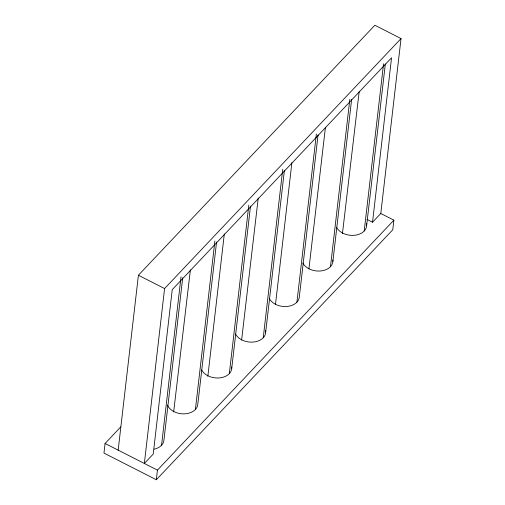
<?xml version="1.0" encoding="UTF-8"?>
<svg xmlns="http://www.w3.org/2000/svg" width="505" height="505" viewBox="0 0 505 505"><rect width="100%" height="100%" fill="white"/><g stroke="black" fill="none" stroke-linecap="round" stroke-linejoin="round"><path stroke-width="0.76" d="M120.771 426.895L105.078 443.485L103.967 453.092L156.329 479.75L392.77 229.762L393.887 220.155L380.795 213.489L401.033 38.576L374.855 25.25L138.408 275.238L118.17 450.144M401.033 38.576L164.586 288.563L144.348 463.476L153.217 454.102L172.243 289.643L391.558 57.766L372.532 222.225L367.021 219.416M156.329 479.75L157.44 470.136L393.887 220.155M161.543 445.296L181.036 276.822M182.715 277.8L163.948 440A15.567 10.965 6.6 0 1 154.151 449.197M190.391 269.815L173.651 411.992M195.397 409.505L214.89 241.03M216.576 242.009L197.802 404.208A15.567 10.965 6.6 0 1 184.173 413.873A15.567 10.965 6.6 0 1 167.414 405.06M224.315 233.948L207.902 375.777L207.536 376.162M229.32 373.637L248.814 205.163M231.732 368.341L250.499 206.141M258.232 198.086L241.605 340.149M263.238 337.776L282.731 169.308M265.649 332.486L284.416 170.28M275.503 304.313L291.884 162.711M296.915 302.173L316.376 133.97M318.062 134.936L299.326 296.877A15.567 10.965 6.6 0 1 286.196 306.516A15.567 10.965 6.6 0 1 269.253 298.436M325.441 127.26L308.902 268.995M330.472 266.69L349.839 99.308M332.883 261.394L351.619 99.485M359.15 91.746L342.453 233.518M364.206 231.025L383.554 63.826M366.617 225.735L385.328 63.996M372.532 222.225L380.795 213.489M138.408 275.238L164.586 288.563M105.078 443.485L157.44 470.136M366.447 223.564A15.567 10.965 6.6 0 1 354.983 235.242A15.567 10.965 6.6 0 1 336.545 227.288M332.839 259.955A15.567 10.965 6.6 0 1 320.751 270.964A15.567 10.965 6.6 0 1 302.811 262.954M265.478 330.314A15.567 10.965 6.6 0 1 254.015 341.992A15.567 10.965 6.6 0 1 235.576 334.039M231.681 366.901A15.567 10.965 6.6 0 1 219.599 377.91A15.567 10.965 6.6 0 1 201.659 369.9"/></g></svg>
